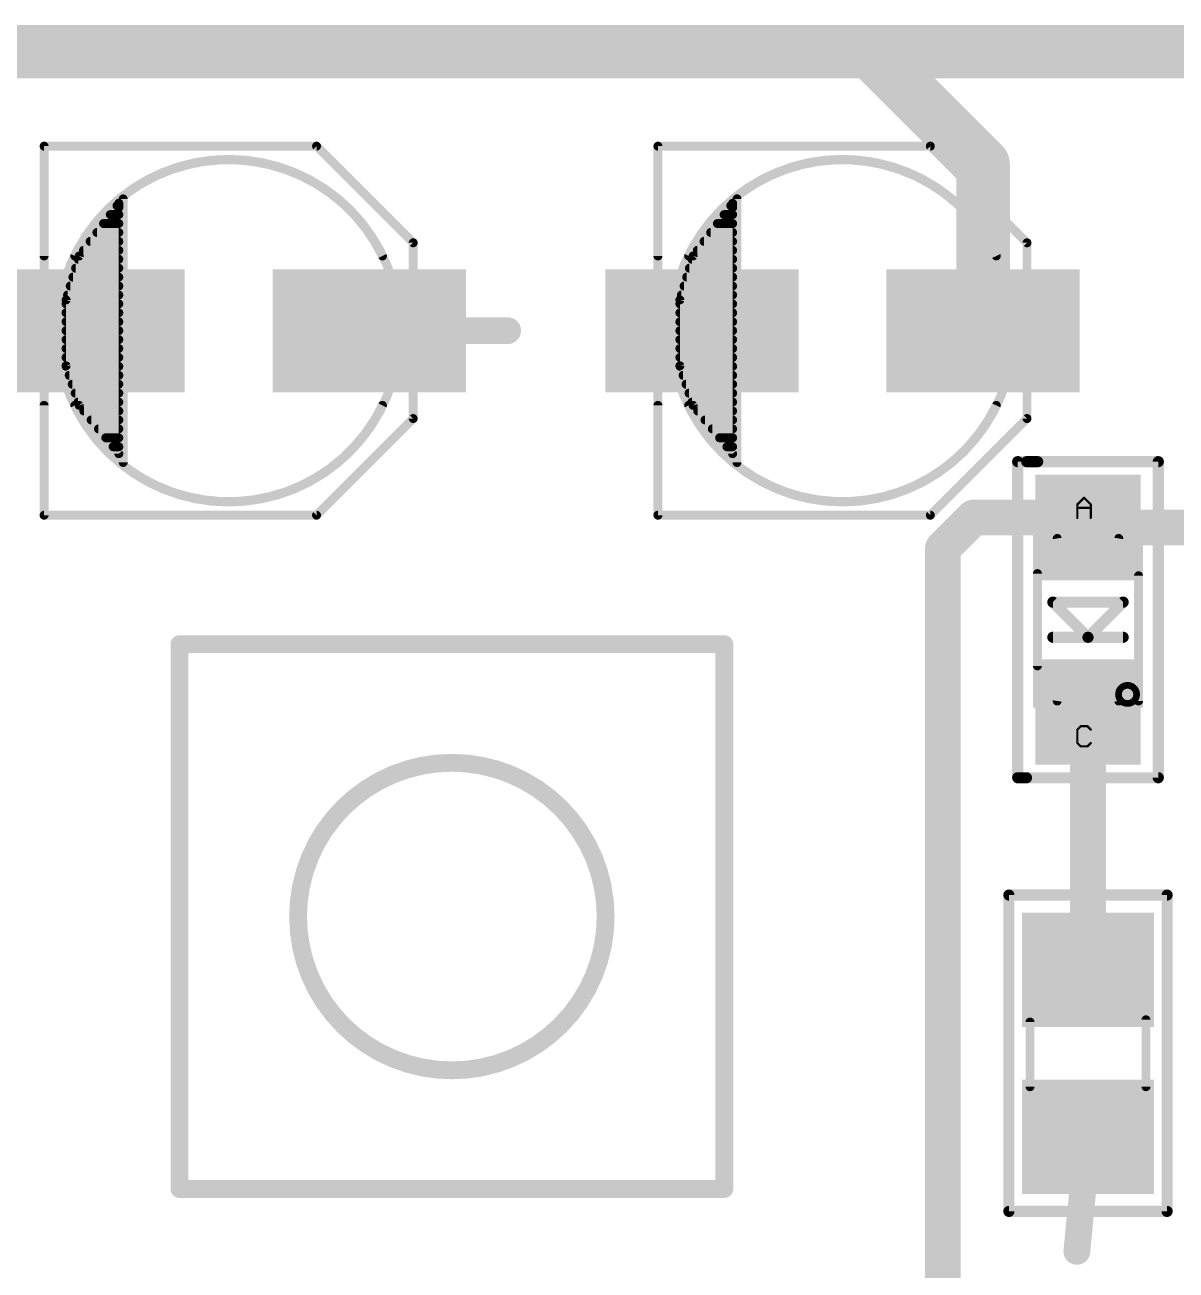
# Model space of a CAD drawing. Extents: x -0.33 to 4.26, y -0.1 to 5.53.
# Drawn here: x 2.484 to 2.999, y 0.442 to 1 of the extents above; entities that cross this region are included whole.
import ezdxf

# ---------------------------------------------------------------- set-up
doc = ezdxf.new("R2010")
doc.units = 0
for name, color, linetype in [('1', 22, 'CONTINUOUS'), ('21', 253, 'CONTINUOUS'), ('51', 253, 'CONTINUOUS')]:
    doc.layers.add(name, color=color, linetype=linetype)

# ---------------------------------------------------------------- blocks, each defined once
blk = doc.blocks.new('RECT')
blk.add_solid([(-0.5, -0.5), (0.5, -0.5), (-0.5, 0.5), (0.5, 0.5)])

msp = doc.modelspace()

# ---------------------------------------------------------------- linework, layer by layer
at = {"layer": '1'}
for points, const_width in [([(2.8625, 0.9875), (2.2875, 0.9875)], 0.024), ([(2.912992, 0.937008), (2.8625, 0.9875)], 0.024), ([(3.45, 0.9875), (2.8625, 0.9875)], 0.024), ([(2.912992, 0.8625), (2.912992, 0.937008)], 0.024), ([(2.637992, 0.8625), (2.7, 0.8625)], 0.012), ([(2.908839, 0.778839), (2.895, 0.765)], 0.016), ([(2.95939, 0.778839), (2.908839, 0.778839)], 0.016), ([(2.95939, 0.778839), (2.96, 0.774339)], 0.016), ([(2.96, 0.774339), (3.06, 0.774339)], 0.016), ([(2.895, 0.765), (2.895, 0.39)], 0.016), ([(2.96, 0.576161), (2.96, 0.691661)], 0.016), ([(2.955, 0.45), (2.96, 0.501358)], 0.012)]:
    msp.add_lwpolyline(points, dxfattribs=dict(at, const_width=const_width))
for points, const_width in [([(2.866743, 0.991743, 1), (2.858257, 0.983257)], 0.012), ([(2.8625, 0.9935, 1), (2.8625, 0.9815)], 0.012), ([(2.8625, 0.9815, 1), (2.8625, 0.9935)], 0.012), ([(2.918992, 0.937008, 1), (2.906992, 0.937008)], 0.012), ([(2.908749, 0.932765, 1), (2.917235, 0.941251)], 0.012), ([(2.637992, 0.8655, 1), (2.637992, 0.8595)], 0.006), ([(2.7, 0.8595, 1), (2.7, 0.8655)], 0.006), ([(2.906992, 0.8625, 1), (2.918992, 0.8625)], 0.012), ([(2.908839, 0.782839, 1), (2.908839, 0.774839)], 0.008), ([(2.911667, 0.77601, 1), (2.90601, 0.781667)], 0.008), ([(2.963353, 0.779376, 1), (2.955426, 0.778301)], 0.008), ([(2.95939, 0.774839, 1), (2.95939, 0.782839)], 0.008), ([(2.96, 0.778339, 1), (2.96, 0.770339)], 0.008), ([(2.956036, 0.773801, 1), (2.963964, 0.774876)], 0.008), ([(2.899, 0.765, 1), (2.891, 0.765)], 0.008), ([(2.892172, 0.767828, 1), (2.897828, 0.762172)], 0.008), ([(2.964, 0.691661, 1), (2.956, 0.691661)], 0.008), ([(2.956, 0.576161, 1), (2.964, 0.576161)], 0.008), ([(2.962986, 0.501068, 1), (2.957014, 0.501649)], 0.006), ([(2.952014, 0.450291, 1), (2.957986, 0.449709)], 0.006)]:
    msp.add_lwpolyline(points, format="xyb", dxfattribs=dict(at, const_width=const_width))
at = {"layer": '21'}
for points, const_width in [([(2.492323, 0.895965), (2.492323, 0.945177)], 0.004), ([(2.492323, 0.945177), (2.61437, 0.945177)], 0.004), ([(2.61437, 0.945177), (2.657677, 0.90187)], 0.004), ([(2.767323, 0.895965), (2.767323, 0.945177)], 0.004), ([(2.767323, 0.945177), (2.88937, 0.945177)], 0.004), ([(2.88937, 0.945177), (2.932677, 0.90187)], 0.004), ([(2.492323, 0.779823), (2.492323, 0.829035)], 0.004), ([(2.767323, 0.779823), (2.767323, 0.829035)], 0.004), ([(2.657677, 0.82313), (2.61437, 0.779823)], 0.004), ([(2.932677, 0.82313), (2.88937, 0.779823)], 0.004), ([(2.928504, 0.662193), (2.928504, 0.803807)], 0.005), ([(2.928504, 0.803807), (2.937441, 0.803807)], 0.005), ([(2.932559, 0.803807), (2.937441, 0.803807)], 0.005), ([(2.937441, 0.803807), (2.991496, 0.803807)], 0.005), ([(2.991496, 0.803807), (2.991496, 0.662193)], 0.005), ([(2.61437, 0.779823), (2.492323, 0.779823)], 0.004), ([(2.88937, 0.779823), (2.767323, 0.779823)], 0.004), ([(2.975748, 0.740874), (2.944252, 0.740874)], 0.005), ([(2.944252, 0.740874), (2.96, 0.725126)], 0.005), ([(2.96, 0.725126), (2.975748, 0.740874)], 0.005), ([(2.615945, 0.722047), (2.734055, 0.722047)], 0.008), ([(2.96, 0.725126), (2.944252, 0.725126)], 0.005), ([(2.975748, 0.725126), (2.96, 0.725126)], 0.005), ([(2.932441, 0.662193), (2.928504, 0.662193)], 0.005), ([(2.991496, 0.662193), (2.932559, 0.662193)], 0.005), ([(2.552953, 0.63937), (2.552953, 0.56063)], 0.008), ([(2.797047, 0.63937), (2.797047, 0.56063)], 0.008), ([(2.924567, 0.467894), (2.924567, 0.609626)], 0.005), ([(2.924567, 0.609626), (2.995433, 0.609626)], 0.005), ([(2.995433, 0.609626), (2.995433, 0.467894)], 0.005), ([(2.615945, 0.477953), (2.734055, 0.477953)], 0.008), ([(2.995433, 0.467894), (2.924567, 0.467894)], 0.005)]:
    msp.add_lwpolyline(points, dxfattribs=dict(at, const_width=const_width))
for points, const_width in [([(2.493323, 0.945177, 1), (2.491323, 0.945177)], 0.002), ([(2.492323, 0.946177, 1), (2.492323, 0.944177)], 0.002), ([(2.615077, 0.945884, 1), (2.613663, 0.94447)], 0.002), ([(2.61437, 0.944177, 1), (2.61437, 0.946177)], 0.002), ([(2.768323, 0.945177, 1), (2.766323, 0.945177)], 0.002), ([(2.767323, 0.946177, 1), (2.767323, 0.944177)], 0.002), ([(2.890077, 0.945884, 1), (2.888663, 0.94447)], 0.002), ([(2.88937, 0.944177, 1), (2.88937, 0.946177)], 0.002), ([(2.643898, 0.895965, 0.626004), (2.506102, 0.895965)], 0.004), ([(2.918898, 0.895965, 0.626004), (2.781102, 0.895965)], 0.004), ([(2.65697, 0.901163, 1), (2.658384, 0.902577)], 0.002), ([(2.93197, 0.901163, 1), (2.933384, 0.902577)], 0.002), ([(2.491323, 0.895965, 1), (2.493323, 0.895965)], 0.002), ([(2.505203, 0.896401, 1), (2.507002, 0.895528)], 0.002), ([(2.642998, 0.895528, 1), (2.644797, 0.896401)], 0.002), ([(2.766323, 0.895965, 1), (2.768323, 0.895965)], 0.002), ([(2.780203, 0.896401, 1), (2.782002, 0.895528)], 0.002), ([(2.917998, 0.895528, 1), (2.919797, 0.896401)], 0.002), ([(2.493323, 0.829035, 1), (2.491323, 0.829035)], 0.002), ([(2.506102, 0.829035, 0.626004), (2.643898, 0.829035)], 0.004), ([(2.507002, 0.829472, 1), (2.505203, 0.828599)], 0.002), ([(2.644797, 0.828599, 1), (2.642998, 0.829472)], 0.002), ([(2.768323, 0.829035, 1), (2.766323, 0.829035)], 0.002), ([(2.781102, 0.829035, 0.626004), (2.918898, 0.829035)], 0.004), ([(2.782002, 0.829472, 1), (2.780203, 0.828599)], 0.002), ([(2.919797, 0.828599, 1), (2.917998, 0.829472)], 0.002), ([(2.658384, 0.822423, 1), (2.65697, 0.823837)], 0.002), ([(2.933384, 0.822423, 1), (2.93197, 0.823837)], 0.002), ([(2.929754, 0.803807, 1), (2.927254, 0.803807)], 0.0025), ([(2.928504, 0.805057, 1), (2.928504, 0.802557)], 0.0025), ([(2.932559, 0.805057, 1), (2.932559, 0.802557)], 0.0025), ([(2.937441, 0.805057, 1), (2.937441, 0.802557)], 0.0025), ([(2.937441, 0.802557, 1), (2.937441, 0.805057)], 0.0025), ([(2.937441, 0.802557, 1), (2.937441, 0.805057)], 0.0025), ([(2.992746, 0.803807, 1), (2.990246, 0.803807)], 0.0025), ([(2.991496, 0.802557, 1), (2.991496, 0.805057)], 0.0025), ([(2.492323, 0.780823, 1), (2.492323, 0.778823)], 0.002), ([(2.613663, 0.78053, 1), (2.615077, 0.779116)], 0.002), ([(2.61437, 0.778823, 1), (2.61437, 0.780823)], 0.002), ([(2.767323, 0.780823, 1), (2.767323, 0.778823)], 0.002), ([(2.888663, 0.78053, 1), (2.890077, 0.779116)], 0.002), ([(2.88937, 0.778823, 1), (2.88937, 0.780823)], 0.002), ([(2.491323, 0.779823, 1), (2.493323, 0.779823)], 0.002), ([(2.766323, 0.779823, 1), (2.768323, 0.779823)], 0.002), ([(2.944252, 0.742124, 1), (2.944252, 0.739624)], 0.0025), ([(2.945136, 0.741758, 1), (2.943368, 0.73999)], 0.0025), ([(2.976632, 0.73999, 1), (2.974864, 0.741758)], 0.0025), ([(2.975748, 0.739624, 1), (2.975748, 0.742124)], 0.0025), ([(2.615945, 0.724047, 1), (2.615945, 0.720047)], 0.004), ([(2.734055, 0.720047, 1), (2.734055, 0.724047)], 0.004), ([(2.944252, 0.726376, 1), (2.944252, 0.723876)], 0.0025), ([(2.96, 0.726376, 1), (2.96, 0.723876)], 0.0025), ([(2.959116, 0.72601, 1), (2.960884, 0.724242)], 0.0025), ([(2.959116, 0.724242, 1), (2.960884, 0.72601)], 0.0025), ([(2.96, 0.723876, 1), (2.96, 0.726376)], 0.0025), ([(2.975748, 0.723876, 1), (2.975748, 0.726376)], 0.0025), ([(2.675, 0.531102, 1), (2.675, 0.668898, 1), (2.675, 0.531102)], 0.008), ([(2.928504, 0.663443, 1), (2.928504, 0.660943)], 0.0025), ([(2.932559, 0.663443, 1), (2.932559, 0.660943)], 0.0025), ([(2.932441, 0.660943, 1), (2.932441, 0.663443)], 0.0025), ([(2.991496, 0.660943, 1), (2.991496, 0.663443)], 0.0025), ([(2.927254, 0.662193, 1), (2.929754, 0.662193)], 0.0025), ([(2.990246, 0.662193, 1), (2.992746, 0.662193)], 0.0025), ([(2.554953, 0.63937, 1), (2.550953, 0.63937)], 0.004), ([(2.799047, 0.63937, 1), (2.795047, 0.63937)], 0.004), ([(2.925817, 0.609626, 1), (2.923317, 0.609626)], 0.0025), ([(2.924567, 0.610876, 1), (2.924567, 0.608376)], 0.0025), ([(2.996683, 0.609626, 1), (2.994183, 0.609626)], 0.0025), ([(2.995433, 0.608376, 1), (2.995433, 0.610876)], 0.0025), ([(2.550953, 0.56063, 1), (2.554953, 0.56063)], 0.004), ([(2.795047, 0.56063, 1), (2.799047, 0.56063)], 0.004), ([(2.615945, 0.479953, 1), (2.615945, 0.475953)], 0.004), ([(2.734055, 0.475953, 1), (2.734055, 0.479953)], 0.004), ([(2.924567, 0.469144, 1), (2.924567, 0.466644)], 0.0025), ([(2.923317, 0.467894, 1), (2.925817, 0.467894)], 0.0025), ([(2.994183, 0.467894, 1), (2.996683, 0.467894)], 0.0025), ([(2.995433, 0.466644, 1), (2.995433, 0.469144)], 0.0025)]:
    msp.add_lwpolyline(points, format="xyb", dxfattribs=dict(at, const_width=const_width))
at = {"layer": '51'}
for points, const_width in [([(2.492323, 0.945177), (2.61437, 0.945177)], 0.004), ([(2.492323, 0.779823), (2.492323, 0.945177)], 0.004), ([(2.61437, 0.945177), (2.657677, 0.90187)], 0.004), ([(2.767323, 0.945177), (2.88937, 0.945177)], 0.004), ([(2.767323, 0.779823), (2.767323, 0.945177)], 0.004), ([(2.88937, 0.945177), (2.932677, 0.90187)], 0.004), ([(2.525787, 0.919587), (2.508071, 0.895965)], 0.004), ([(2.525787, 0.917618), (2.525787, 0.919587)], 0.004), ([(2.527756, 0.921555), (2.527756, 0.803445)], 0.004), ([(2.800787, 0.919587), (2.783071, 0.895965)], 0.004), ([(2.800787, 0.917618), (2.800787, 0.919587)], 0.004), ([(2.802756, 0.921555), (2.802756, 0.803445)], 0.004), ([(2.521972, 0.9145), (2.525787, 0.9145)], 0.004), ([(2.524972, 0.9185), (2.525787, 0.9185)], 0.004), ([(2.525787, 0.807382), (2.525787, 0.917618)], 0.004), ([(2.796972, 0.9145), (2.800787, 0.9145)], 0.004), ([(2.799972, 0.9185), (2.800787, 0.9185)], 0.004), ([(2.800787, 0.807382), (2.800787, 0.917618)], 0.004), ([(2.518972, 0.9105), (2.525787, 0.9105)], 0.004), ([(2.793972, 0.9105), (2.800787, 0.9105)], 0.004), ([(2.512972, 0.9025), (2.525787, 0.9025)], 0.004), ([(2.515972, 0.9065), (2.525787, 0.9065)], 0.004), ([(2.657677, 0.90187), (2.657677, 0.82313)], 0.004), ([(2.787972, 0.9025), (2.800787, 0.9025)], 0.004), ([(2.790972, 0.9065), (2.800787, 0.9065)], 0.004), ([(2.932677, 0.90187), (2.932677, 0.82313)], 0.004), ([(2.509972, 0.8985), (2.525787, 0.8985)], 0.004), ([(2.784972, 0.8985), (2.800787, 0.8985)], 0.004), ([(2.508071, 0.895965), (2.502165, 0.87628)], 0.004), ([(2.507632, 0.8945), (2.525787, 0.8945)], 0.004), ([(2.783071, 0.895965), (2.777165, 0.87628)], 0.004), ([(2.782632, 0.8945), (2.800787, 0.8945)], 0.004), ([(2.505232, 0.8865), (2.525787, 0.8865)], 0.004), ([(2.506432, 0.8905), (2.525787, 0.8905)], 0.004), ([(2.780232, 0.8865), (2.800787, 0.8865)], 0.004), ([(2.781432, 0.8905), (2.800787, 0.8905)], 0.004), ([(2.504031, 0.8825), (2.525787, 0.8825)], 0.004), ([(2.779031, 0.8825), (2.800787, 0.8825)], 0.004), ([(2.502165, 0.87628), (2.502165, 0.846752)], 0.004), ([(2.502165, 0.8745), (2.525787, 0.8745)], 0.004), ([(2.502832, 0.8785), (2.525787, 0.8785)], 0.004), ([(2.777165, 0.87628), (2.777165, 0.846752)], 0.004), ([(2.777165, 0.8745), (2.800787, 0.8745)], 0.004), ([(2.777832, 0.8785), (2.800787, 0.8785)], 0.004), ([(2.502165, 0.8705), (2.525787, 0.8705)], 0.004), ([(2.777165, 0.8705), (2.800787, 0.8705)], 0.004), ([(2.502165, 0.8665), (2.525787, 0.8665)], 0.004), ([(2.777165, 0.8665), (2.800787, 0.8665)], 0.004), ([(2.502165, 0.8625), (2.525787, 0.8625)], 0.004), ([(2.502165, 0.8585), (2.525787, 0.8585)], 0.004), ([(2.777165, 0.8625), (2.800787, 0.8625)], 0.004), ([(2.777165, 0.8585), (2.800787, 0.8585)], 0.004), ([(2.502165, 0.8545), (2.525787, 0.8545)], 0.004), ([(2.777165, 0.8545), (2.800787, 0.8545)], 0.004), ([(2.502165, 0.8505), (2.525787, 0.8505)], 0.004), ([(2.502165, 0.846752), (2.508071, 0.829035)], 0.004), ([(2.502249, 0.8465), (2.525787, 0.8465)], 0.004), ([(2.777165, 0.8505), (2.800787, 0.8505)], 0.004), ([(2.777165, 0.846752), (2.783071, 0.829035)], 0.004), ([(2.777249, 0.8465), (2.800787, 0.8465)], 0.004), ([(2.503583, 0.8425), (2.525787, 0.8425)], 0.004), ([(2.778583, 0.8425), (2.800787, 0.8425)], 0.004), ([(2.504916, 0.8385), (2.525787, 0.8385)], 0.004), ([(2.779916, 0.8385), (2.800787, 0.8385)], 0.004), ([(2.506249, 0.8345), (2.525787, 0.8345)], 0.004), ([(2.507583, 0.8305), (2.525787, 0.8305)], 0.004), ([(2.781249, 0.8345), (2.800787, 0.8345)], 0.004), ([(2.782583, 0.8305), (2.800787, 0.8305)], 0.004), ([(2.508071, 0.829035), (2.525787, 0.807382)], 0.004), ([(2.510145, 0.8265), (2.525787, 0.8265)], 0.004), ([(2.783071, 0.829035), (2.800787, 0.807382)], 0.004), ([(2.785145, 0.8265), (2.800787, 0.8265)], 0.004), ([(2.513418, 0.8225), (2.525787, 0.8225)], 0.004), ([(2.516691, 0.8185), (2.525787, 0.8185)], 0.004), ([(2.657677, 0.82313), (2.61437, 0.779823)], 0.004), ([(2.788418, 0.8225), (2.800787, 0.8225)], 0.004), ([(2.791691, 0.8185), (2.800787, 0.8185)], 0.004), ([(2.932677, 0.82313), (2.88937, 0.779823)], 0.004), ([(2.519963, 0.8145), (2.525787, 0.8145)], 0.004), ([(2.794963, 0.8145), (2.800787, 0.8145)], 0.004), ([(2.523236, 0.8105), (2.525787, 0.8105)], 0.004), ([(2.798236, 0.8105), (2.800787, 0.8105)], 0.004), ([(2.955229, 0.784623), (2.958232, 0.787626)], 0.001), ([(2.958232, 0.787626), (2.961234, 0.784623)], 0.001), ([(2.61437, 0.779823), (2.492323, 0.779823)], 0.004), ([(2.88937, 0.779823), (2.767323, 0.779823)], 0.004), ([(2.955229, 0.778618), (2.955229, 0.784623)], 0.001), ([(2.955229, 0.783122), (2.961234, 0.783122)], 0.001), ([(2.961234, 0.784623), (2.961234, 0.778618)], 0.001), ([(2.937362, 0.712331), (2.937362, 0.753669)], 0.004), ([(2.982638, 0.752685), (2.982638, 0.696583)], 0.004), ([(2.552953, 0.477953), (2.552953, 0.722047)], 0.008), ([(2.552953, 0.722047), (2.797047, 0.722047)], 0.008), ([(2.797047, 0.722047), (2.797047, 0.477953)], 0.008), ([(2.95673, 0.685264), (2.955229, 0.683762)], 0.001), ([(2.955229, 0.683762), (2.955229, 0.677757)], 0.001), ([(2.959733, 0.685264), (2.95673, 0.685264)], 0.001), ([(2.961234, 0.683762), (2.959733, 0.685264)], 0.001), ([(2.955229, 0.677757), (2.95673, 0.676256)], 0.001), ([(2.95673, 0.676256), (2.959733, 0.676256)], 0.001), ([(2.959733, 0.676256), (2.961234, 0.677757)], 0.001), ([(2.934016, 0.552776), (2.934016, 0.52376)], 0.004), ([(2.985984, 0.55376), (2.985984, 0.52376)], 0.004), ([(2.797047, 0.477953), (2.552953, 0.477953)], 0.008)]:
    msp.add_lwpolyline(points, dxfattribs=dict(at, const_width=const_width))
for points, const_width in [([(2.492323, 0.946177, 1), (2.492323, 0.944177)], 0.002), ([(2.493323, 0.945177, 1), (2.491323, 0.945177)], 0.002), ([(2.615077, 0.945884, 1), (2.613663, 0.94447)], 0.002), ([(2.61437, 0.944177, 1), (2.61437, 0.946177)], 0.002), ([(2.767323, 0.946177, 1), (2.767323, 0.944177)], 0.002), ([(2.768323, 0.945177, 1), (2.766323, 0.945177)], 0.002), ([(2.890077, 0.945884, 1), (2.888663, 0.94447)], 0.002), ([(2.88937, 0.944177, 1), (2.88937, 0.946177)], 0.002), ([(2.575, 0.785728, 1), (2.575, 0.939272, 1), (2.575, 0.785728)], 0.004), ([(2.85, 0.785728, 1), (2.85, 0.939272, 1), (2.85, 0.785728)], 0.004), ([(2.526787, 0.919587, 1), (2.524787, 0.919587)], 0.002), ([(2.526587, 0.918987, 1), (2.524987, 0.920187)], 0.002), ([(2.528756, 0.921555, 1), (2.526756, 0.921555)], 0.002), ([(2.801787, 0.919587, 1), (2.799787, 0.919587)], 0.002), ([(2.801587, 0.918987, 1), (2.799987, 0.920187)], 0.002), ([(2.803756, 0.921555, 1), (2.801756, 0.921555)], 0.002), ([(2.521972, 0.9155, 1), (2.521972, 0.9135)], 0.002), ([(2.524972, 0.9195, 1), (2.524972, 0.9175)], 0.002), ([(2.526787, 0.917618, 1), (2.524787, 0.917618)], 0.002), ([(2.524787, 0.917618, 1), (2.526787, 0.917618)], 0.002), ([(2.525787, 0.9175, 1), (2.525787, 0.9195)], 0.002), ([(2.525787, 0.9135, 1), (2.525787, 0.9155)], 0.002), ([(2.796972, 0.9155, 1), (2.796972, 0.9135)], 0.002), ([(2.799972, 0.9195, 1), (2.799972, 0.9175)], 0.002), ([(2.801787, 0.917618, 1), (2.799787, 0.917618)], 0.002), ([(2.799787, 0.917618, 1), (2.801787, 0.917618)], 0.002), ([(2.800787, 0.9175, 1), (2.800787, 0.9195)], 0.002), ([(2.800787, 0.9135, 1), (2.800787, 0.9155)], 0.002), ([(2.518972, 0.9115, 1), (2.518972, 0.9095)], 0.002), ([(2.525787, 0.9095, 1), (2.525787, 0.9115)], 0.002), ([(2.793972, 0.9115, 1), (2.793972, 0.9095)], 0.002), ([(2.800787, 0.9095, 1), (2.800787, 0.9115)], 0.002), ([(2.512972, 0.9035, 1), (2.512972, 0.9015)], 0.002), ([(2.515972, 0.9075, 1), (2.515972, 0.9055)], 0.002), ([(2.525787, 0.9055, 1), (2.525787, 0.9075)], 0.002), ([(2.525787, 0.9015, 1), (2.525787, 0.9035)], 0.002), ([(2.658677, 0.90187, 1), (2.656677, 0.90187)], 0.002), ([(2.787972, 0.9035, 1), (2.787972, 0.9015)], 0.002), ([(2.790972, 0.9075, 1), (2.790972, 0.9055)], 0.002), ([(2.800787, 0.9055, 1), (2.800787, 0.9075)], 0.002), ([(2.800787, 0.9015, 1), (2.800787, 0.9035)], 0.002), ([(2.933677, 0.90187, 1), (2.931677, 0.90187)], 0.002), ([(2.509972, 0.8995, 1), (2.509972, 0.8975)], 0.002), ([(2.525787, 0.8975, 1), (2.525787, 0.8995)], 0.002), ([(2.65697, 0.901163, 1), (2.658384, 0.902577)], 0.002), ([(2.784972, 0.8995, 1), (2.784972, 0.8975)], 0.002), ([(2.800787, 0.8975, 1), (2.800787, 0.8995)], 0.002), ([(2.93197, 0.901163, 1), (2.933384, 0.902577)], 0.002), ([(2.507632, 0.8955, 1), (2.507632, 0.8935)], 0.002), ([(2.507271, 0.896565, 1), (2.508871, 0.895365)], 0.002), ([(2.509029, 0.895677, 1), (2.507113, 0.896252)], 0.002), ([(2.525787, 0.8935, 1), (2.525787, 0.8955)], 0.002), ([(2.782632, 0.8955, 1), (2.782632, 0.8935)], 0.002), ([(2.782271, 0.896565, 1), (2.783871, 0.895365)], 0.002), ([(2.784029, 0.895677, 1), (2.782113, 0.896252)], 0.002), ([(2.800787, 0.8935, 1), (2.800787, 0.8955)], 0.002), ([(2.505232, 0.8875, 1), (2.505232, 0.8855)], 0.002), ([(2.506432, 0.8915, 1), (2.506432, 0.8895)], 0.002), ([(2.525787, 0.8895, 1), (2.525787, 0.8915)], 0.002), ([(2.525787, 0.8855, 1), (2.525787, 0.8875)], 0.002), ([(2.780232, 0.8875, 1), (2.780232, 0.8855)], 0.002), ([(2.781432, 0.8915, 1), (2.781432, 0.8895)], 0.002), ([(2.800787, 0.8895, 1), (2.800787, 0.8915)], 0.002), ([(2.800787, 0.8855, 1), (2.800787, 0.8875)], 0.002), ([(2.504031, 0.8835, 1), (2.504031, 0.8815)], 0.002), ([(2.525787, 0.8815, 1), (2.525787, 0.8835)], 0.002), ([(2.779031, 0.8835, 1), (2.779031, 0.8815)], 0.002), ([(2.800787, 0.8815, 1), (2.800787, 0.8835)], 0.002), ([(2.503165, 0.87628, 1), (2.501165, 0.87628)], 0.002), ([(2.502165, 0.8755, 1), (2.502165, 0.8735)], 0.002), ([(2.501208, 0.876567, 1), (2.503123, 0.875992)], 0.002), ([(2.502832, 0.8795, 1), (2.502832, 0.8775)], 0.002), ([(2.525787, 0.8775, 1), (2.525787, 0.8795)], 0.002), ([(2.525787, 0.8735, 1), (2.525787, 0.8755)], 0.002), ([(2.778165, 0.87628, 1), (2.776165, 0.87628)], 0.002), ([(2.777165, 0.8755, 1), (2.777165, 0.8735)], 0.002), ([(2.776208, 0.876567, 1), (2.778123, 0.875992)], 0.002), ([(2.777832, 0.8795, 1), (2.777832, 0.8775)], 0.002), ([(2.800787, 0.8775, 1), (2.800787, 0.8795)], 0.002), ([(2.800787, 0.8735, 1), (2.800787, 0.8755)], 0.002), ([(2.502165, 0.8715, 1), (2.502165, 0.8695)], 0.002), ([(2.525787, 0.8695, 1), (2.525787, 0.8715)], 0.002), ([(2.777165, 0.8715, 1), (2.777165, 0.8695)], 0.002), ([(2.800787, 0.8695, 1), (2.800787, 0.8715)], 0.002), ([(2.502165, 0.8675, 1), (2.502165, 0.8655)], 0.002), ([(2.525787, 0.8655, 1), (2.525787, 0.8675)], 0.002), ([(2.777165, 0.8675, 1), (2.777165, 0.8655)], 0.002), ([(2.800787, 0.8655, 1), (2.800787, 0.8675)], 0.002), ([(2.502165, 0.8635, 1), (2.502165, 0.8615)], 0.002), ([(2.502165, 0.8595, 1), (2.502165, 0.8575)], 0.002), ([(2.525787, 0.8615, 1), (2.525787, 0.8635)], 0.002), ([(2.525787, 0.8575, 1), (2.525787, 0.8595)], 0.002), ([(2.777165, 0.8635, 1), (2.777165, 0.8615)], 0.002), ([(2.777165, 0.8595, 1), (2.777165, 0.8575)], 0.002), ([(2.800787, 0.8615, 1), (2.800787, 0.8635)], 0.002), ([(2.800787, 0.8575, 1), (2.800787, 0.8595)], 0.002), ([(2.502165, 0.8555, 1), (2.502165, 0.8535)], 0.002), ([(2.525787, 0.8535, 1), (2.525787, 0.8555)], 0.002), ([(2.777165, 0.8555, 1), (2.777165, 0.8535)], 0.002), ([(2.800787, 0.8535, 1), (2.800787, 0.8555)], 0.002), ([(2.502165, 0.8515, 1), (2.502165, 0.8495)], 0.002), ([(2.503114, 0.847068, 1), (2.501217, 0.846436)], 0.002), ([(2.502249, 0.8475, 1), (2.502249, 0.8455)], 0.002), ([(2.525787, 0.8495, 1), (2.525787, 0.8515)], 0.002), ([(2.525787, 0.8455, 1), (2.525787, 0.8475)], 0.002), ([(2.777165, 0.8515, 1), (2.777165, 0.8495)], 0.002), ([(2.778114, 0.847068, 1), (2.776217, 0.846436)], 0.002), ([(2.777249, 0.8475, 1), (2.777249, 0.8455)], 0.002), ([(2.800787, 0.8495, 1), (2.800787, 0.8515)], 0.002), ([(2.800787, 0.8455, 1), (2.800787, 0.8475)], 0.002), ([(2.501165, 0.846752, 1), (2.503165, 0.846752)], 0.002), ([(2.503583, 0.8435, 1), (2.503583, 0.8415)], 0.002), ([(2.525787, 0.8415, 1), (2.525787, 0.8435)], 0.002), ([(2.776165, 0.846752, 1), (2.778165, 0.846752)], 0.002), ([(2.778583, 0.8435, 1), (2.778583, 0.8415)], 0.002), ([(2.800787, 0.8415, 1), (2.800787, 0.8435)], 0.002), ([(2.504916, 0.8395, 1), (2.504916, 0.8375)], 0.002), ([(2.525787, 0.8375, 1), (2.525787, 0.8395)], 0.002), ([(2.779916, 0.8395, 1), (2.779916, 0.8375)], 0.002), ([(2.800787, 0.8375, 1), (2.800787, 0.8395)], 0.002), ([(2.506249, 0.8355, 1), (2.506249, 0.8335)], 0.002), ([(2.507583, 0.8315, 1), (2.507583, 0.8295)], 0.002), ([(2.525787, 0.8335, 1), (2.525787, 0.8355)], 0.002), ([(2.525787, 0.8295, 1), (2.525787, 0.8315)], 0.002), ([(2.781249, 0.8355, 1), (2.781249, 0.8335)], 0.002), ([(2.782583, 0.8315, 1), (2.782583, 0.8295)], 0.002), ([(2.800787, 0.8335, 1), (2.800787, 0.8355)], 0.002), ([(2.800787, 0.8295, 1), (2.800787, 0.8315)], 0.002), ([(2.508845, 0.829669, 1), (2.507297, 0.828402)], 0.002), ([(2.507122, 0.828719, 1), (2.50902, 0.829352)], 0.002), ([(2.510145, 0.8275, 1), (2.510145, 0.8255)], 0.002), ([(2.525787, 0.8255, 1), (2.525787, 0.8275)], 0.002), ([(2.783845, 0.829669, 1), (2.782297, 0.828402)], 0.002), ([(2.782122, 0.828719, 1), (2.78402, 0.829352)], 0.002), ([(2.785145, 0.8275, 1), (2.785145, 0.8255)], 0.002), ([(2.800787, 0.8255, 1), (2.800787, 0.8275)], 0.002), ([(2.513418, 0.8235, 1), (2.513418, 0.8215)], 0.002), ([(2.516691, 0.8195, 1), (2.516691, 0.8175)], 0.002), ([(2.525787, 0.8215, 1), (2.525787, 0.8235)], 0.002), ([(2.525787, 0.8175, 1), (2.525787, 0.8195)], 0.002), ([(2.656677, 0.82313, 1), (2.658677, 0.82313)], 0.002), ([(2.658384, 0.822423, 1), (2.65697, 0.823837)], 0.002), ([(2.788418, 0.8235, 1), (2.788418, 0.8215)], 0.002), ([(2.791691, 0.8195, 1), (2.791691, 0.8175)], 0.002), ([(2.800787, 0.8215, 1), (2.800787, 0.8235)], 0.002), ([(2.800787, 0.8175, 1), (2.800787, 0.8195)], 0.002), ([(2.931677, 0.82313, 1), (2.933677, 0.82313)], 0.002), ([(2.933384, 0.822423, 1), (2.93197, 0.823837)], 0.002), ([(2.519963, 0.8155, 1), (2.519963, 0.8135)], 0.002), ([(2.525787, 0.8135, 1), (2.525787, 0.8155)], 0.002), ([(2.794963, 0.8155, 1), (2.794963, 0.8135)], 0.002), ([(2.800787, 0.8135, 1), (2.800787, 0.8155)], 0.002), ([(2.523236, 0.8115, 1), (2.523236, 0.8095)], 0.002), ([(2.525013, 0.806749, 1), (2.526561, 0.808015)], 0.002), ([(2.525787, 0.8095, 1), (2.525787, 0.8115)], 0.002), ([(2.798236, 0.8115, 1), (2.798236, 0.8095)], 0.002), ([(2.800013, 0.806749, 1), (2.801561, 0.808015)], 0.002), ([(2.800787, 0.8095, 1), (2.800787, 0.8115)], 0.002), ([(2.524787, 0.807382, 1), (2.526787, 0.807382)], 0.002), ([(2.526756, 0.803445, 1), (2.528756, 0.803445)], 0.002), ([(2.799787, 0.807382, 1), (2.801787, 0.807382)], 0.002), ([(2.801756, 0.803445, 1), (2.803756, 0.803445)], 0.002), ([(2.958408, 0.787803, 1), (2.958055, 0.787449)], 0.0005), ([(2.958408, 0.787449, 1), (2.958055, 0.787803)], 0.0005), ([(2.492323, 0.780823, 1), (2.492323, 0.778823)], 0.002), ([(2.613663, 0.78053, 1), (2.615077, 0.779116)], 0.002), ([(2.61437, 0.778823, 1), (2.61437, 0.780823)], 0.002), ([(2.767323, 0.780823, 1), (2.767323, 0.778823)], 0.002), ([(2.888663, 0.78053, 1), (2.890077, 0.779116)], 0.002), ([(2.88937, 0.778823, 1), (2.88937, 0.780823)], 0.002), ([(2.955479, 0.784623, 1), (2.954979, 0.784623)], 0.0005), ([(2.955052, 0.7848, 1), (2.955406, 0.784446)], 0.0005), ([(2.955229, 0.783372, 1), (2.955229, 0.782872)], 0.0005), ([(2.961484, 0.784623, 1), (2.960984, 0.784623)], 0.0005), ([(2.961057, 0.784446, 1), (2.961411, 0.7848)], 0.0005), ([(2.961234, 0.782872, 1), (2.961234, 0.783372)], 0.0005), ([(2.491323, 0.779823, 1), (2.493323, 0.779823)], 0.002), ([(2.766323, 0.779823, 1), (2.768323, 0.779823)], 0.002), ([(2.954979, 0.778618, 1), (2.955479, 0.778618)], 0.0005), ([(2.960984, 0.778618, 1), (2.961484, 0.778618)], 0.0005), ([(2.94622, 0.769417, 0.857062), (2.97378, 0.769417)], 0.004), ([(2.947209, 0.76957, 1), (2.945232, 0.769264)], 0.002), ([(2.974768, 0.769264, 1), (2.972791, 0.76957)], 0.002), ([(2.938362, 0.753669, 1), (2.936362, 0.753669)], 0.002), ([(2.983638, 0.752685, 1), (2.981638, 0.752685)], 0.002), ([(2.554953, 0.722047, 1), (2.550953, 0.722047)], 0.004), ([(2.552953, 0.724047, 1), (2.552953, 0.720047)], 0.004), ([(2.799047, 0.722047, 1), (2.795047, 0.722047)], 0.004), ([(2.797047, 0.720047, 1), (2.797047, 0.724047)], 0.004), ([(2.936362, 0.712331, 1), (2.938362, 0.712331)], 0.002), ([(2.97378, 0.696583, 0.857062), (2.94622, 0.696583)], 0.004), ([(2.977717, 0.69548, 1), (2.977717, 0.703591, 1), (2.977717, 0.69548)], 0.003), ([(2.945232, 0.696736, 1), (2.947209, 0.69643)], 0.002), ([(2.972791, 0.69643, 1), (2.974768, 0.696736)], 0.002), ([(2.981638, 0.696583, 1), (2.983638, 0.696583)], 0.002), ([(2.955479, 0.683762, 1), (2.954979, 0.683762)], 0.0005), ([(2.955052, 0.683939, 1), (2.955406, 0.683586)], 0.0005), ([(2.95673, 0.685514, 1), (2.95673, 0.685014)], 0.0005), ([(2.956907, 0.685087, 1), (2.956554, 0.68544)], 0.0005), ([(2.95991, 0.68544, 1), (2.959556, 0.685087)], 0.0005), ([(2.959733, 0.685014, 1), (2.959733, 0.685514)], 0.0005), ([(2.961057, 0.683586, 1), (2.961411, 0.683939)], 0.0005), ([(2.955406, 0.677934, 1), (2.955052, 0.67758)], 0.0005), ([(2.954979, 0.677757, 1), (2.955479, 0.677757)], 0.0005), ([(2.95673, 0.676506, 1), (2.95673, 0.676006)], 0.0005), ([(2.956554, 0.676079, 1), (2.956907, 0.676433)], 0.0005), ([(2.959556, 0.676433, 1), (2.95991, 0.676079)], 0.0005), ([(2.959733, 0.676006, 1), (2.959733, 0.676506)], 0.0005), ([(2.961411, 0.67758, 1), (2.961057, 0.677934)], 0.0005), ([(2.675, 0.531102, 1), (2.675, 0.668898, 1), (2.675, 0.531102)], 0.008), ([(2.935016, 0.552776, 1), (2.933016, 0.552776)], 0.002), ([(2.986984, 0.55376, 1), (2.984984, 0.55376)], 0.002), ([(2.933016, 0.52376, 1), (2.935016, 0.52376)], 0.002), ([(2.984984, 0.52376, 1), (2.986984, 0.52376)], 0.002), ([(2.552953, 0.479953, 1), (2.552953, 0.475953)], 0.004), ([(2.550953, 0.477953, 1), (2.554953, 0.477953)], 0.004), ([(2.795047, 0.477953, 1), (2.799047, 0.477953)], 0.004), ([(2.797047, 0.475953, 1), (2.797047, 0.479953)], 0.004)]:
    msp.add_lwpolyline(points, format="xyb", dxfattribs=dict(at, const_width=const_width))

# ---------------------------------------------------------------- block references
at = {"layer": '1', "xscale": 0.086614, "yscale": 0.055118}
for p in [(2.512008, 0.8625), (2.637992, 0.8625), (2.787008, 0.8625), (2.912992, 0.8625)]:
    msp.add_blockref('RECT', p, dxfattribs=at)
at = {"layer": '1'}
for p, xscale, yscale, rotation in [((2.96, 0.774339), 0.047244, 0.047244, 180), ((2.96, 0.691661), 0.047244, 0.047244, 180), ((2.96, 0.576161), 0.051181, 0.059055, 270), ((2.96, 0.501358), 0.051181, 0.059055, 270)]:
    msp.add_blockref('RECT', p, dxfattribs=dict(at, xscale=xscale, yscale=yscale, rotation=rotation))
at = {"layer": '51', "yscale": 0.027559}
for p, xscale in [((2.493307, 0.8625), 0.017717), ((2.657677, 0.8625), 0.015748), ((2.768307, 0.8625), 0.017717), ((2.932677, 0.8625), 0.015748)]:
    msp.add_blockref('RECT', p, dxfattribs=dict(at, xscale=xscale))
at = {"layer": '51'}
for p, xscale, yscale, rotation in [((2.941791, 0.762528), 0.012795, 0.019685, 180), ((2.978209, 0.762528), 0.012795, 0.019685, 180), ((2.950157, 0.757606), 0.005906, 0.009843, 180), ((2.96, 0.75613), 0.015748, 0.00689, 180), ((2.969843, 0.757606), 0.005906, 0.009843, 180), ((2.941791, 0.703472), 0.012795, 0.019685, 180), ((2.950157, 0.708394), 0.005906, 0.009843, 180), ((2.96, 0.70987), 0.015748, 0.00689, 180), ((2.969843, 0.708394), 0.005906, 0.009843, 180), ((2.977717, 0.708157), 0.011811, 0.010315, 180), ((2.978209, 0.695106), 0.012795, 0.002953, 180), ((2.960045, 0.566994), 0.029531, 0.057091, 270), ((2.960045, 0.509994), 0.029531, 0.057091, 270)]:
    msp.add_blockref('RECT', p, dxfattribs=dict(at, xscale=xscale, yscale=yscale, rotation=rotation))

doc.saveas('drawing.dxf')
